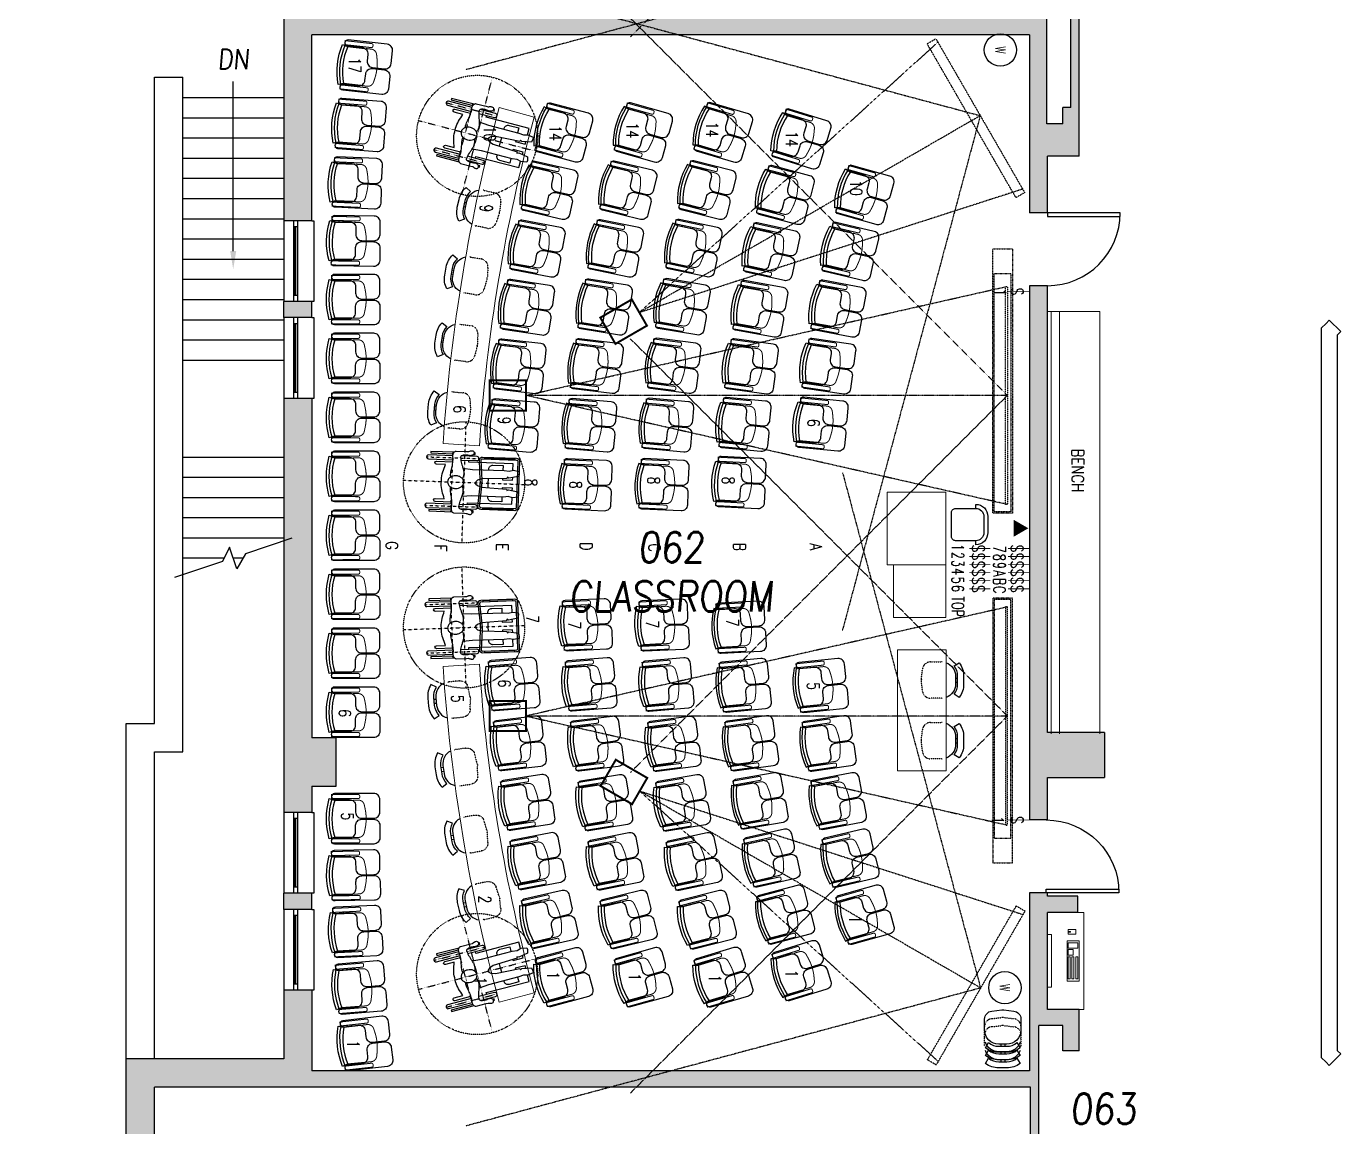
# Model space of a CAD drawing. Extents: x 691 to 4480, y 538 to 3524.
# Drawn here: x 3073 to 3724, y 1504 to 2049 of the extents above; entities that cross this region are included whole.
import ezdxf
from ezdxf.enums import TextEntityAlignment as Align

# ---------------------------------------------------------------- set-up
doc = ezdxf.new("R2010")
doc.units = 0
doc.header["$MEASUREMENT"] = 0
for name, pattern in [('CENTER2', [1.125, 0.75, -0.125, 0.125, -0.125]), ('DASHED2', [0.375, 0.25, -0.125]), ('DOT', [0.25, 0, -0.25]), ('DOT2', [0.125, 0, -0.125])]:
    doc.linetypes.add(name, pattern=pattern)
doc.layers.get('0').update_dxf_attribs({"linetype": 'CONTINUOUS'})
for name, color, linetype in [('A-BELOW', 111, 'CONTINUOUS'), ('A-DOOR', 7, 'CONTINUOUS'), ('A-FS-ID', 6, 'CONTINUOUS'), ('A-FS-NM', 6, 'CONTINUOUS'), ('A-GLAZ', 191, 'CONTINUOUS'), ('A-WL-EX', 171, 'CONTINUOUS'), ('class_ADA', 253, 'CONTINUOUS'), ('class_FILL', 171, 'CONTINUOUS'), ('class_FURN', 30, 'CONTINUOUS'), ('class_OH_TECH', 43, 'DASHED2'), ('class_SWITCHES', 7, 'CONTINUOUS'), ('class_TEXT', 7, 'CONTINUOUS')]:
    doc.layers.add(name, color=color, linetype=linetype)
doc.styles.add('ROMAND', font='romand', dxfattribs={"width": 0.75})
doc.styles.add('ROMANS', font='romans', dxfattribs={"width": 0.8, "height": 18})
doc.styles.get("Standard").update_dxf_attribs({"font": 'ROMANS', "width": 0.85, "oblique": 5, "height": 15})

# ---------------------------------------------------------------- blocks, each defined once
blk = doc.blocks.new('IT-SCRN-09L')
at = {"linetype": 'DASHED2', "ltscale": 0.5}
for points in [[(186.68, -186.68), (0, 0), (186.68, 186.68)], [(0, 54), (238.5, 0), (0, -54)]]:
    blk.add_lwpolyline(points, dxfattribs=at)
for points in [[(-2.5, 58.38), (7.25, 58.38), (7.25, -72.62), (-2.5, -72.62)], [(-1.75, 57.62), (6.5, 57.62), (6.5, -60.44), (-1.75, -60.44)]]:
    blk.add_lwpolyline(points, close=True, dxfattribs=at)
at = {"linetype": 'DASHED2', "ltscale": 0.4}
blk.add_lwpolyline([(0, 54), (1, 54), (1, -54), (0, -54)], close=True, dxfattribs=at)
at = {"linetype": 'DASHED2', "ltscale": 0.5, "const_width": 1}
blk.add_lwpolyline([(238.5, -7.5), (256.5, -7.5), (256.5, 7.5), (238.5, 7.5)], close=True, dxfattribs=at)
at = {"linetype": 'CENTER2', "ltscale": 0.5}
blk.add_lwpolyline([(0, 0), (238.5, 0)], dxfattribs=at)
blk = doc.blocks.new('IT-SCRN-07')
at = {"linetype": 'DASHED2', "ltscale": 0.5}
for points in [[(186.68, -186.68), (0, 0), (186.68, 186.68)], [(0, 42), (195, 0), (0, -42)]]:
    blk.add_lwpolyline(points, dxfattribs=at)
blk.add_lwpolyline([(5, -44), (0, -44), (0, 44), (5, 44)], close=True, dxfattribs=at)
at = {"linetype": 'DASHED2', "ltscale": 0.5, "const_width": 1}
blk.add_lwpolyline([(195, -7.5), (213, -7.5), (213, 7.5), (195, 7.5)], close=True, dxfattribs=at)
at = {"linetype": 'CENTER2', "ltscale": 0.5}
blk.add_lwpolyline([(0, 0), (195, 0)], dxfattribs=at)
blk = doc.blocks.new('CHAIR-01')
for points in [[(-8.55, 18.81, -0.160866), (-2, 20.98), (2, 20.98, -0.160866), (8.55, 18.81), (7.04, 16.19, 0.171967), (2, 17.98), (-2, 17.98, 0.171967), (-7.04, 16.19)], [(5.44, 0.58), (0.44, 0.02, -0.055385), (-0.44, 0.02), (-5.44, 0.58, -0.382162), (-9, 4.56), (-9, 9.98, -0.414214), (-2, 16.98), (2, 16.98, -0.414214), (9, 9.98), (9, 4.56, -0.382162)]]:
    blk.add_lwpolyline(points, format="xyb", close=True)
for points in [[(-1, 16.98), (-1, 17.98)], [(1, 16.98), (1, 17.98)]]:
    blk.add_lwpolyline(points)
blk = doc.blocks.new('CHAIR-01A')
blk.add_lwpolyline([(-8.55, 6.53, -0.160866), (-2, 8.69), (2, 8.69, -0.160866), (8.55, 6.53), (7.04, 3.91, 0.171967), (2, 5.69), (-2, 5.69, 0.171967), (-7.04, 3.91)], format="xyb", close=True)
blk.add_lwpolyline([(-8.61, 0, -0.318862), (-2, 4.69), (2, 4.69, -0.318862), (8.61, 0, -0.318862)], format="xyb")
for points in [[(-1, 4.69), (-1, 5.69)], [(1, 4.69), (1, 5.69)]]:
    blk.add_lwpolyline(points)
at = {"linetype": 'DOT2', "ltscale": 0.5}
blk.add_lwpolyline([(8.99, -1.94, -0.013189), (9, -2.31), (9, -7.73, -0.382162), (5.44, -11.7), (0.44, -12.26, -0.055385), (-0.44, -12.26), (-5.44, -11.7, -0.382162), (-9, -7.73), (-9, -2.31, -0.013189), (-8.99, -1.94)], format="xyb", dxfattribs=at)
blk = doc.blocks.new('SW1')
at = {"const_width": 0.5}
blk.add_lwpolyline([(0, 14), (0, 0)], dxfattribs=at)
at = {"style": 'ROMAND', "width": 0.75}
blk.add_text('S', height=8, dxfattribs=at).set_placement((0, 8.02), align=Align.MIDDLE_CENTER)
blk = doc.blocks.new('STOOL-01')
blk.add_lwpolyline([(-6, 0), (6, 0, -0.414214), (8, -2), (8, -12, -0.414214), (4, -16), (-4, -16, -0.414214), (-8, -12), (-8, -2, -0.414214)], format="xyb", close=True)
blk.add_lwpolyline([(8, -12), (10, -12, -0.414214), (4, -18), (-4, -18, -0.414214), (-10, -12), (-8, -12)], format="xyb")
blk = doc.blocks.new('CHAIR-14-DT')
at = {"ltscale": 0.5, "flags": 128}
for points in [[(-14.44, 6.5), (-14.44, 3.25, -0.414214), (-17.44, 0.25), (-23.44, 0.25, -0.414214), (-26.44, 3.25), (-26.44, 9.5, -0.414214), (-23.44, 12.5), (-4, 12.5, -0.414214), (-2.5, 11), (-2.5, 11, -0.414214), (-4, 9.5), (-11.44, 9.5, 0.414214)], [(-14.44, -6.5), (-14.44, -3.25, 0.414214), (-17.44, -0.25), (-23.44, -0.25, 0.414214), (-26.44, -3.25), (-26.44, -9.5, 0.414214), (-23.44, -12.5), (-4, -12.5, 0.414214), (-2.5, -11), (-2.5, -11, 0.414214), (-4, -9.5), (-11.44, -9.5, -0.414214)]]:
    blk.add_lwpolyline(points, format="xyb", close=True, dxfattribs=at)
at = {"linetype": 'DOT2', "ltscale": 0.5}
blk.add_lwpolyline([(-13.25, -9.25, 0.5, 0.5, 0), (-15.83, -9.25, 0.5, 0.5, -0.353134), (-18.76, -6.88, 0.5, 0.5, 0), (-19.15, -5.07, 0.5, 0.5, -0.053285), (-19.7, 0, 0.5, 0.5, -0.053285), (-19.15, 5.07, 0.5, 0.5, 0), (-18.76, 6.88, 0.5, 0.5, -0.353134), (-15.83, 9.25, 0.5, 0.5, 0), (-13.25, 9.25, 0, 0, 0)], format="xyseb", dxfattribs=at)
at = {"linetype": 'DOT2', "ltscale": 0.5, "const_width": 0.5}
for points in [[(-2.5, 10), (-2.5, 12), (-15.75, 12, 0.414214), (-16.5, 11.25), (-16.5, 10.75, 0.414214), (-15.75, 10)], [(-2.5, -10), (-2.5, -12), (-15.75, -12, -0.414214), (-16.5, -11.25), (-16.5, -10.75, -0.414214), (-15.75, -10)]]:
    blk.add_lwpolyline(points, format="xyb", close=True, dxfattribs=at)
at = {"linetype": 'Continuous'}
blk.add_lwpolyline([(-12.64, 9.25), (-3.99, 9.25), (-1.44, 10, -0.144476), (-1.44, -10), (-3.99, -9.25), (-12.64, -9.25)], format="xyb", dxfattribs=at)
for points in [[(-8.09, 9.71), (-8.09, 10)], [(-8.09, 9.25), (-8.09, 9.5)], [(-6.09, 9.71), (-6.09, 10)], [(-6.09, 9.25), (-6.09, 9.5)], [(-8.09, -9.25), (-8.09, -9.5)], [(-8.09, -9.71), (-8.09, -10)], [(-6.09, -9.25), (-6.09, -9.5)], [(-6.09, -9.71), (-6.09, -10)]]:
    blk.add_lwpolyline(points, dxfattribs=at)
for radius, start, end in [(32.58, 343.50605, 16.49395), (34.08, 343.55808, 16.44192)]:
    blk.add_arc((-35.33, 0), radius, start, end, dxfattribs=at)
blk = doc.blocks.new('CHAIR-13A')
at = {"flags": 128}
for points in [[(1.5, -18.22), (1.5, -1.34, -0.414214), (3, 0.16), (26, 0.16, -0.414214), (27.5, -1.34), (27.5, -18.22, -0.436883), (25.88, -19.72), (16.03, -18.96, 0.038405), (12.97, -18.96), (3.12, -19.72, -0.436883)], [(2.38, -18.22), (2.38, -1.34, -0.414214), (3, -0.72), (26, -0.72, -0.414214), (26.62, -1.34), (26.62, -18.22, -0.436883), (25.95, -18.84), (16.1, -18.09, 0.038405), (12.9, -18.09), (3.05, -18.84, -0.436883)]]:
    blk.add_lwpolyline(points, format="xyb", close=True, dxfattribs=at)
for points in [[(1.69, -2.28), (2.19, -2.28), (2.19, -17.28), (1.69, -17.28)], [(26.81, -2.28), (27.31, -2.28), (27.31, -17.28), (26.81, -17.28)]]:
    blk.add_lwpolyline(points, close=True)
blk = doc.blocks.new('WC-METAL')
blk.add_circle((0, 0), 8)
at = {"style": 'ROMANS', "width": 0.75}
blk.add_text('W', height=5, dxfattribs=at).set_placement((0, 0), align=Align.MIDDLE_CENTER)
blk = doc.blocks.new('TEL')
blk.add_lwpolyline([(-2, 0, 0.5, 10.38, 0), (-11, 0, 10.38, 10.38, 0)], format="xyseb")
at = {"const_width": 0.5}
blk.add_lwpolyline([(-11, -5.2), (-2, 0), (-11, 5.2)], close=True, dxfattribs=at)
blk = doc.blocks.new('HC-WheelChair')
at = {"layer": 'class_ADA', "color": 253, "linetype": 'DOT'}
for p, q in [((0, 30), (0, -30)), ((-12, 19), (-12, -7)), ((12, 19), (12, -7)), ((-30, 0), (30, 0)), ((-14.75, 6), (14.75, 6))]:
    blk.add_line(p, q, dxfattribs=at)
at = {"layer": 'class_ADA', "color": 253}
for points in [[(-14, 5.86), (-14, 17), (-14.75, 17), (-14.75, 5.45)], [(14.75, 5.45), (14.75, 17), (14, 17), (14, 5.86)], [(6.97, 0.8), (6.57, -4), (6.57, -19.69), (6.29, -22.08), (6.85, -24.19), (6.36, -27.01), (5.45, -27.15), (3.76, -26.79), (2.91, -22.15), (3.34, -21.24), (2.63, -21.17), (2, -8.78), (1.3, -6.67), (0.52, -5.76), (0, -5.68), (-0.52, -5.76), (-1.3, -6.67), (-2, -8.78), (-2.63, -21.17), (-3.34, -21.24), (-2.91, -22.15), (-3.76, -26.79), (-5.45, -27.15), (-6.36, -27.01), (-6.85, -24.19), (-6.29, -22.08), (-6.57, -19.69), (-6.57, -4), (-6.97, 0.8)], [(-14.75, -4.5), (-14.75, -5), (-14, -5), (-14, -4.24)], [(-11, -2), (-10, -2), (-10, -24), (-6.8, -24)], [(6.8, -24), (10, -24), (10, -2), (11, -2)], [(14, -4.24), (14, -5), (14.75, -5), (14.75, -4.5)], [(-3.25, -24), (-2, -24), (-2, -19), (-2.52, -19)], [(2.52, -19), (2, -19), (2, -24), (3.25, -24)]]:
    blk.add_lwpolyline(points, dxfattribs=at)
for points in [[(-11, 5.86), (-11, 18, 1), (-13, 18), (-13, 6.02, 1)], [(-11, 6), (-10, 6), (-10, 14, -1), (-8.5, 14), (-8.5, 9.5), (-7.5, 9.75, -0.123106), (0, 11.25, -0.123106), (7.5, 9.75), (8.5, 9.5), (8.5, 14, -1), (10, 14), (10, 6), (11, 6)], [(13, 6.02), (13, 18, 1), (11, 18), (11, 5.86, 1)], [(-2.43, 6.71, 0.009012), (-3.41, 6.79, 0.040464), (-4.18, 6.76, 0.024009), (-6.95, 6.33, -0.02518), (-9.6, 5.92, -0.062246), (-12.47, 5.98, 0.115331), (-14.03, 5.85, 0.037518), (-14.31, 5.73, 0.035722), (-14.59, 5.57, 0.094361), (-15.15, 5, 0.148049), (-15.29, 4.51), (-15.29, -0.69), (-15.29, -1.61, -0.11973), (-15.36, -1.89, 0.046388), (-15.65, -2.59, 0.031539), (-15.71, -2.89, 0.017582), (-15.79, -3.44, 0.384464), (-15.01, -4.48, 0.325919), (-13.68, -3.86, 0.055549), (-13.4, -3.19, 0.074743), (-13.32, -2.66, 0.052222), (-13.42, -1.88, -0.045141), (-13.54, -0.97, -0.049351), (-13.43, 0.87, -0.103824), (-13.11, 1.7, -0.053783), (-12.93, 1.93, -0.074353), (-12.76, 2.05, -0.158953), (-12.03, 2.18, -0.041249), (-9.31, 1.56, -0.003698), (-7.91, 1.1, 0.006681), (-7.13, 0.86, 0.005459), (-6.14, 0.56, 0.007155), (-5.38, 0.36, 0.061185), (-4.97, 0.31, 0.015766), (-3.41, 0.36, 0.062077), (-2.61, 0.51, 0.029276), (-1.74, 0.85)], [(2.43, 6.71, -0.009012), (3.41, 6.79, -0.040464), (4.18, 6.76, -0.024009), (6.95, 6.33, 0.02518), (9.6, 5.92, 0.062246), (12.47, 5.98, -0.115331), (14.03, 5.85, -0.037518), (14.31, 5.73, -0.035722), (14.59, 5.57, -0.094361), (15.15, 5, -0.148049), (15.29, 4.51), (15.29, -0.69), (15.29, -1.61, 0.11973), (15.36, -1.89, -0.046388), (15.65, -2.59, -0.031539), (15.71, -2.89, -0.017582), (15.79, -3.44, -0.384464), (15.01, -4.48, -0.325919), (13.68, -3.86, -0.055549), (13.4, -3.19, -0.074743), (13.32, -2.66, -0.052222), (13.42, -1.88, 0.045141), (13.54, -0.97, 0.049351), (13.43, 0.87, 0.103824), (13.11, 1.7, 0.053783), (12.93, 1.93, 0.074353), (12.76, 2.05, 0.158953), (12.03, 2.18, 0.041249), (9.31, 1.56, 0.003698), (7.91, 1.1, -0.006681), (7.13, 0.86, -0.005459), (6.14, 0.56, -0.007155), (5.38, 0.36, -0.061185), (4.97, 0.31, -0.015766), (3.41, 0.36, -0.062077), (2.61, 0.51, -0.029276), (1.74, 0.85)], [(-13, 1.85), (-13, -6, 1), (-11, -6), (-11, 2, 1)], [(11, 2), (11, -6, 1), (13, -6), (13, 1.85, 1)], [(-6.57, -19), (-9, -19), (-9, -14, -0.414214), (-7, -12), (-6.57, -12)], [(-2.16, -12), (0, -12), (2.16, -12, -0.414214)], [(6.57, -12), (7, -12, -0.414214), (9, -14), (9, -19), (6.57, -19)]]:
    blk.add_lwpolyline(points, format="xyb", dxfattribs=at)
blk.add_lwpolyline([(0, 8.17, 0.122026), (-1.16, 7.89, 0.105329), (-2.22, 7, 0.087994), (-2.89, 5.74, 0.078725), (-3.14, 4.17, 0.078725), (-2.89, 2.6, 0.087994), (-2.22, 1.35, 0.105329), (-1.16, 0.46, 0.122026), (0, 0.17, 0.122026), (1.16, 0.46, 0.105329), (2.22, 1.35, 0.087994), (2.89, 2.6, 0.078725), (3.14, 4.17, 0.078725), (2.89, 5.74, 0.087994), (2.22, 7, 0.105329), (1.16, 7.89, 0.122026)], format="xyb", close=True, dxfattribs=at)
at = {"layer": 'class_ADA', "color": 252, "linetype": 'DOT2', "ltscale": 0.5}
blk.add_circle((0, 0), 30, dxfattribs=at)

msp = doc.modelspace()

# ---------------------------------------------------------------- hatches: boundary and pattern name
at = {"layer": 'class_FILL'}
h = msp.add_hatch(color=256, dxfattribs=at)
h.dxf.hatch_style = 1
h.paths.add_polyline_path([(3376, 2050.03), (3375.02, 2050.29), (3375.43, 2049.88)], flags=17)
h.paths.add_polyline_path([(3372.81, 2052.5), (3366.79, 2052.5), (3375.02, 2050.29)], flags=17)
h.paths.add_polyline_path([(3594.81, 2060.5), (3606.81, 2060.5), (3606.81, 2080.5), (3579.19, 2080.5), (3579.19, 2138.94), (3570.19, 2138.94), (3570.19, 2052.5), (3372.81, 2052.5), (3375.02, 2050.29), (3376, 2050.03), (3375.43, 2049.88), (3375.02, 2050.29), (3366.79, 2052.5), (3226.81, 2052.5), (3226.81, 2080.5), (3214.81, 2080.5), (3214.81, 2166.5), (3200.81, 2166.5), (3200.81, 1952.5), (3214.81, 1952.5), (3214.81, 2044.5), (3570.19, 2044.5), (3570.19, 1956.32), (3579.19, 1956.32), (3579.19, 1984.5), (3594.81, 1984.5)])
h.paths.add_polyline_path([(3578.81, 2060.5), (3590.81, 2060.5), (3590.81, 2008.5), (3586.81, 2008.5), (3586.81, 2000.5), (3578.81, 2000.5)], flags=16)
h.paths.add_polyline_path([(3578.81, 2068.5), (3578.81, 2074.5), (3586.81, 2074.5), (3586.81, 2068.5)], flags=16)
h.paths.add_polyline_path([(3214.81, 2214.5), (3200.81, 2214.5), (3200.81, 2206.5), (3214.81, 2206.5)])
h.paths.add_polyline_path([(3226.81, 2334.5), (3214.81, 2334.5), (3214.81, 2456.5), (3200.81, 2456.5), (3200.81, 2254.5), (3214.81, 2254.5), (3214.81, 2310.5), (3226.81, 2310.5)])
h.paths.add_polyline_path([(3214.81, 2504.5), (3200.81, 2504.5), (3200.81, 2496.5), (3214.81, 2496.5)], flags=17)
h.paths.add_polyline_path([(3214.81, 2568.62), (3570.19, 2568.62), (3570.19, 2482.67), (3579.19, 2482.67), (3579.19, 2491.5), (3594.81, 2491.5), (3594.81, 2564.5), (3606.81, 2564.5), (3606.81, 2586.5), (3594.81, 2586.5), (3594.81, 2816.5), (3606.81, 2816.5), (3606.81, 2838.5), (3574.81, 2838.5), (3574.81, 2830.5), (3586.81, 2830.5), (3586.81, 2782.5), (3538.81, 2782.5), (3538.81, 2778.5), (3574.81, 2778.5), (3574.81, 2577.5), (3424.81, 2577.5), (3424.81, 2768.5), (3497.81, 2768.5), (3497.81, 2830.5), (3538.81, 2830.5), (3538.81, 2838.5), (3473.31, 2838.5), (3473.31, 2830.5), (3489.81, 2830.5), (3489.81, 2776.5), (3424.81, 2776.5), (3424.81, 2830.5), (3441.31, 2830.5), (3441.31, 2838.5), (3418.81, 2838.5), (3418.81, 2834.5), (3420.81, 2834.5), (3420.81, 2577.5), (3412.81, 2577.5), (3412.81, 2585.5), (3396.81, 2585.5), (3396.81, 2577.5), (3384.81, 2577.5), (3384.81, 2834.5), (3386.81, 2834.5), (3386.81, 2838.5), (3260.81, 2838.5), (3260.81, 2830.5), (3262.81, 2830.5), (3262.81, 2794.5), (3270.81, 2794.5), (3270.81, 2818.5), (3380.81, 2818.5), (3380.81, 2577.5), (3216.81, 2577.5), (3216.81, 2617.5), (3208.81, 2617.5), (3208.81, 2585.5), (3199.81, 2585.5), (3199.81, 2818.5), (3208.81, 2818.5), (3208.81, 2617.5), (3216.81, 2617.5), (3216.81, 2717.5), (3262.81, 2717.5), (3262.81, 2733.5), (3258.81, 2733.5), (3258.81, 2721.5), (3216.81, 2721.5), (3216.81, 2745.5), (3258.81, 2745.5), (3258.81, 2733.5), (3262.81, 2733.5), (3262.81, 2749.5), (3216.81, 2749.5), (3216.81, 2830.5), (3224.81, 2830.5), (3224.81, 2838.5), (3183.81, 2838.5), (3183.81, 2826.5), (3166.81, 2826.5), (3166.81, 2818.5), (3191.81, 2818.5), (3191.81, 2727.25), (3092.81, 2727.25), (3092.81, 2818.5), (3118.81, 2818.5), (3118.81, 2826.5), (3101.81, 2826.5), (3101.81, 2838.5), (3073.31, 2838.5), (3073.31, 2830.5), (3084.81, 2830.5), (3084.81, 2711.25), (3092.81, 2711.25), (3092.81, 2719.25), (3191.81, 2719.25), (3191.81, 2585.5), (3187.81, 2585.5), (3187.81, 2577.5), (3092.81, 2577.5), (3092.81, 2675.25), (3084.81, 2675.25), (3084.81, 2577.5), (3074.81, 2577.5), (3074.81, 2563.5), (3200.81, 2563.5), (3200.81, 2544.5), (3214.81, 2544.5)])
h.paths.add_polyline_path([(3270.81, 2826.5), (3270.81, 2830.5), (3368.81, 2830.5), (3368.81, 2826.5)], flags=16)
h.paths.add_polyline_path([(3574.81, 2569.5), (3586.81, 2569.5), (3586.81, 2541.5), (3586.81, 2499.5), (3578.81, 2499.5), (3578.81, 2507.5), (3574.81, 2507.5)], flags=16)
h.paths.add_polyline_path([(3582.81, 2577.5), (3582.81, 2778.5), (3586.81, 2778.5), (3586.81, 2577.5)], flags=16)
h = msp.add_hatch(color=256, dxfattribs=at)
h.dxf.hatch_style = 1
h.paths.add_polyline_path([(3607.44, 2337.5), (3579.19, 2337.5), (3579.19, 2446.67), (3570.19, 2446.67), (3570.19, 2174.94), (3579.19, 2174.94), (3579.19, 2313.5), (3607.44, 2313.5)])
h.paths.add_polyline_path([(3606.81, 2080.5), (3579.19, 2080.5), (3579.19, 2138.94), (3570.19, 2138.94), (3570.19, 2052.5), (3385.21, 2052.5), (3380.23, 2051.17), (3378.44, 2049.38), (3396.64, 2044.5), (3570.19, 2044.5), (3570.19, 1956.32), (3579.19, 1956.32), (3579.19, 1984.5), (3594.81, 1984.5), (3594.81, 2060.5), (3606.81, 2060.5)])
h.paths.add_polyline_path([(3590.81, 2060.5), (3590.81, 2008.5), (3586.81, 2008.5), (3586.81, 2000.5), (3578.81, 2000.5), (3578.81, 2060.5)], flags=16)
h.paths.add_polyline_path([(3586.81, 2068.5), (3578.81, 2068.5), (3578.81, 2074.5), (3586.81, 2074.5)], flags=16)
h.paths.add_polyline_path([(3380.23, 2051.17), (3376, 2050.03), (3378.44, 2049.38)])
h.paths.add_polyline_path([(3381.56, 2052.5), (3372.81, 2052.5), (3375.02, 2050.29), (3376, 2050.03), (3380.23, 2051.17)])
h.paths.add_polyline_path([(3385.21, 2052.5), (3381.56, 2052.5), (3380.23, 2051.17)], flags=17)
h.paths.add_polyline_path([(3378.44, 2049.38), (3377.19, 2048.12), (3380.81, 2044.5), (3396.64, 2044.5)])
h.paths.add_polyline_path([(3378.44, 2049.38), (3376, 2050.03), (3375.43, 2049.88), (3377.19, 2048.12)])
h.paths.add_polyline_path([(3377.19, 2048.12), (3373.56, 2044.5), (3380.81, 2044.5)])
h.paths.add_polyline_path([(3377.19, 2048.12), (3375.43, 2049.88), (3355.35, 2044.5), (3373.56, 2044.5)])
h = msp.add_hatch(color=256, dxfattribs=at)
h.dxf.hatch_style = 1
h.paths.add_polyline_path([(3579.19, 1920.32), (3570.19, 1920.32), (3570.19, 1655.76), (3579.19, 1655.76), (3579.19, 1676.87), (3607.44, 1676.87), (3607.44, 1699.12), (3579.19, 1699.12)])
h.paths.add_polyline_path([(3214.81, 1912.5), (3200.81, 1912.5), (3200.81, 1904.5), (3214.81, 1904.5)])
h.paths.add_polyline_path([(3214.81, 1864.5), (3200.81, 1864.5), (3200.81, 1659.5), (3214.81, 1659.5), (3214.81, 1672.5), (3226.81, 1672.5), (3226.81, 1696.5), (3214.81, 1696.5)])
h.paths.add_polyline_path([(3214.81, 1619.5), (3200.81, 1619.5), (3200.81, 1611.5), (3214.81, 1611.5)])
h = msp.add_hatch(color=256, dxfattribs=at)
h.dxf.hatch_style = 1
h.paths.add_polyline_path([(3574.81, 1554), (3586.81, 1554), (3586.81, 1541.5), (3594.81, 1541.5), (3594.81, 1562), (3579.19, 1562), (3579.19, 1610), (3594.19, 1610), (3594.19, 1618), (3579.19, 1618), (3579.19, 1619.76), (3578.56, 1619.76), (3570.19, 1619.76), (3570.19, 1531.5), (3392.67, 1531.5), (3380.23, 1528.17), (3375.56, 1523.5), (3570.81, 1523.5), (3570.81, 1422.75), (3579.06, 1422.75), (3579.06, 1424.5), (3606.81, 1424.5), (3606.81, 1446.5), (3594.81, 1446.5), (3594.81, 1489.5), (3586.81, 1489.5), (3586.81, 1483.5), (3574.81, 1483.5)])
h.paths.add_polyline_path([(3574.81, 1479.5), (3586.81, 1479.5), (3586.81, 1432.5), (3578.81, 1432.5), (3578.81, 1438.5), (3574.81, 1438.5)], flags=16)
h.paths.add_polyline_path([(3392.67, 1531.5), (3383.56, 1531.5), (3380.23, 1528.17)], flags=17)
h.paths.add_polyline_path([(3380.23, 1528.17), (3362.82, 1523.5), (3375.56, 1523.5)], flags=17)
h.paths.add_polyline_path([(3380.23, 1528.17), (3383.56, 1531.5), (3214.81, 1531.5), (3214.81, 1571.5), (3200.81, 1571.5), (3200.81, 1537.5), (3122.81, 1537.5), (3122.81, 1446.5), (3136.81, 1446.5), (3136.81, 1523.5), (3214.81, 1523.5), (3362.82, 1523.5)])

# ---------------------------------------------------------------- linework, layer by layer
at = {"layer": 'A-BELOW'}
for p, q in [((3136.81, 1703.5), (3136.81, 2023.5)), ((3136.81, 2023.5), (3150.81, 2023.5)), ((3150.81, 1689.5), (3150.81, 2023.5)), ((3175.81, 1937.5), (3175.81, 2021.5)), ((3150.81, 2013.5), (3200.81, 2013.5)), ((3150.81, 2003.5), (3200.81, 2003.5)), ((3150.81, 1993.5), (3200.81, 1993.5)), ((3150.81, 1983.5), (3200.81, 1983.5)), ((3150.81, 1973.5), (3200.81, 1973.5)), ((3150.81, 1963.5), (3200.81, 1963.5)), ((3150.81, 1953.5), (3200.81, 1953.5)), ((3200.81, 1952.5), (3200.81, 1912.5)), ((3214.81, 1952.5), (3215.81, 1952.5)), ((3215.81, 1952.5), (3215.81, 1912.5)), ((3150.81, 1943.5), (3200.81, 1943.5)), ((3150.81, 1933.5), (3200.81, 1933.5)), ((3150.81, 1923.5), (3200.81, 1923.5)), ((3150.81, 1913.5), (3200.81, 1913.5)), ((3215.81, 1912.5), (3214.81, 1912.5)), ((3150.81, 1903.5), (3200.81, 1903.5)), ((3200.81, 1904.5), (3200.81, 1864.5)), ((3214.81, 1904.5), (3215.81, 1904.5)), ((3215.81, 1904.5), (3215.81, 1864.5)), ((3150.81, 1893.5), (3200.81, 1893.5)), ((3150.81, 1883.5), (3200.81, 1883.5)), ((3215.81, 1864.5), (3214.81, 1864.5)), ((3150.81, 1835.5), (3200.81, 1835.5)), ((3150.81, 1825.5), (3200.81, 1825.5)), ((3150.81, 1815.5), (3200.81, 1815.5)), ((3150.81, 1805.5), (3200.81, 1805.5)), ((3150.81, 1795.5), (3200.81, 1795.5)), ((3174.01, 1790.86), (3170.45, 1783.7)), ((3177.61, 1780.14), (3174.01, 1790.86)), ((3204.81, 1795.23), (3181.85, 1787.52)), ((3150.81, 1785.5), (3171.35, 1785.5)), ((3175.81, 1785.5), (3180.69, 1785.5)), ((3181.85, 1787.52), (3177.61, 1780.14)), ((3170.45, 1783.7), (3146.81, 1775.77)), ((3122.81, 1537.5), (3122.81, 1703.5)), ((3122.81, 1703.5), (3136.81, 1703.5)), ((3136.81, 1537.5), (3136.81, 1689.5)), ((3136.81, 1689.5), (3150.81, 1689.5)), ((3200.81, 1659.5), (3200.81, 1619.5)), ((3214.81, 1659.5), (3215.81, 1659.5)), ((3215.81, 1659.5), (3215.81, 1619.5)), ((3215.81, 1619.5), (3214.81, 1619.5)), ((3200.81, 1611.5), (3200.81, 1571.5)), ((3214.81, 1611.5), (3215.81, 1611.5)), ((3215.81, 1611.5), (3215.81, 1571.5)), ((3215.81, 1571.5), (3214.81, 1571.5))]:
    msp.add_line(p, q, dxfattribs=at)
msp.add_solid([(3177.31, 1937.5), (3174.31, 1937.5), (3175.81, 1928.5)], dxfattribs=at)
at = {"layer": 'A-DOOR', "linetype": 'Continuous', "lineweight": -3}
for p, q in [((3578.56, 1619.76), (3578.56, 1621.51)), ((3578.56, 1621.51), (3614.56, 1621.51)), ((3614.56, 1621.51), (3614.56, 1619.76)), ((3614.56, 1619.76), (3578.56, 1619.76))]:
    msp.add_line(p, q, dxfattribs=at)
msp.add_lwpolyline([(3579.19, 1956.32), (3579.19, 1954.57), (3615.19, 1954.57), (3615.19, 1956.32)], close=True, dxfattribs=at)
msp.add_arc((3579.19, 1956.32), 36, 270, 0, dxfattribs=at)
at = {"layer": 'A-DOOR', "linetype": 'Continuous', "lineweight": -3, "extrusion": (0, 0, -1)}
msp.add_arc((-3578.56, 1619.76), 36, 90, 180, dxfattribs=at)
at = {"layer": 'A-GLAZ'}
for p, q in [((3205.81, 1912.5), (3205.81, 1952.5)), ((3207.81, 1949.5), (3205.81, 1949.5)), ((3206.06, 1915.5), (3206.06, 1949.5)), ((3206.56, 1915.5), (3206.56, 1949.5)), ((3206.81, 1915.5), (3206.81, 1949.5)), ((3207.81, 1912.5), (3207.81, 1952.5)), ((3207.81, 1915.5), (3205.81, 1915.5)), ((3205.81, 1864.5), (3205.81, 1904.5)), ((3207.81, 1901.5), (3205.81, 1901.5)), ((3206.06, 1867.5), (3206.06, 1901.5)), ((3206.56, 1867.5), (3206.56, 1901.5)), ((3206.81, 1867.5), (3206.81, 1901.5)), ((3207.81, 1864.5), (3207.81, 1904.5)), ((3207.81, 1867.5), (3205.81, 1867.5)), ((3205.81, 1619.5), (3205.81, 1659.5)), ((3207.81, 1656.5), (3205.81, 1656.5)), ((3206.06, 1622.5), (3206.06, 1656.5)), ((3206.56, 1622.5), (3206.56, 1656.5)), ((3206.81, 1622.5), (3206.81, 1656.5)), ((3207.81, 1619.5), (3207.81, 1659.5)), ((3207.81, 1622.5), (3205.81, 1622.5)), ((3205.81, 1571.5), (3205.81, 1611.5)), ((3207.81, 1608.5), (3205.81, 1608.5)), ((3206.06, 1574.5), (3206.06, 1608.5)), ((3206.56, 1574.5), (3206.56, 1608.5)), ((3206.81, 1574.5), (3206.81, 1608.5)), ((3207.81, 1571.5), (3207.81, 1611.5)), ((3207.81, 1574.5), (3205.81, 1574.5))]:
    msp.add_line(p, q, dxfattribs=at)
at = {"layer": 'A-WL-EX'}
for p, q in [((3200.81, 2166.5), (3200.81, 1952.5)), ((3578.81, 2000.5), (3578.81, 2060.5)), ((3590.81, 2008.5), (3590.81, 2060.5)), ((3594.81, 1984.5), (3594.81, 2060.5)), ((3214.81, 1952.5), (3214.81, 2044.5)), ((3570.19, 2044.5), (3214.81, 2044.5)), ((3570.19, 2044.5), (3570.19, 1956.32)), ((3590.81, 2008.5), (3586.81, 2008.5)), ((3586.81, 2000.5), (3586.81, 2008.5)), ((3586.81, 2000.5), (3578.81, 2000.5)), ((3594.81, 1984.5), (3579.19, 1984.5)), ((3579.19, 1956.32), (3579.19, 1984.5)), ((3579.19, 1956.32), (3570.19, 1956.32)), ((3214.81, 1952.5), (3200.81, 1952.5)), ((3570.19, 1920.32), (3570.19, 1655.76)), ((3579.19, 1920.32), (3570.19, 1920.32)), ((3579.19, 1699.12), (3579.19, 1920.32)), ((3200.81, 1904.5), (3200.81, 1912.5)), ((3214.81, 1912.5), (3200.81, 1912.5)), ((3214.81, 1904.5), (3214.81, 1912.5)), ((3214.81, 1904.5), (3200.81, 1904.5)), ((3717.16, 1901.66), (3714.81, 1899.31)), ((3717.16, 1901.66), (3718.76, 1903.26)), ((3718.76, 1903.26), (3724.41, 1897.6)), ((3714.81, 1899.31), (3714.81, 1538.19)), ((3724.41, 1897.6), (3722.81, 1896)), ((3722.81, 1541.5), (3722.81, 1896)), ((3200.81, 1864.5), (3200.81, 1659.5)), ((3214.81, 1864.5), (3200.81, 1864.5)), ((3214.81, 1864.5), (3214.81, 1696.5)), ((3226.81, 1696.5), (3214.81, 1696.5)), ((3226.81, 1672.5), (3226.81, 1696.5)), ((3607.44, 1699.12), (3579.19, 1699.12)), ((3607.44, 1699.12), (3607.44, 1676.87)), ((3579.19, 1655.76), (3579.19, 1676.87)), ((3579.19, 1676.87), (3607.44, 1676.87)), ((3214.81, 1672.5), (3214.81, 1659.5)), ((3214.81, 1672.5), (3226.81, 1672.5)), ((3214.81, 1659.5), (3200.81, 1659.5)), ((3579.19, 1655.76), (3570.19, 1655.76)), ((3214.81, 1619.5), (3200.81, 1619.5)), ((3200.81, 1611.5), (3200.81, 1619.5)), ((3214.81, 1611.5), (3214.81, 1619.5)), ((3570.19, 1619.76), (3570.19, 1531.5)), ((3579.19, 1619.76), (3570.19, 1619.76)), ((3579.19, 1618), (3579.19, 1619.76)), ((3594.19, 1618), (3579.19, 1618)), ((3594.19, 1610), (3594.19, 1618)), ((3214.81, 1611.5), (3200.81, 1611.5)), ((3579.19, 1562), (3579.19, 1610)), ((3594.19, 1610), (3579.19, 1610)), ((3214.81, 1571.5), (3200.81, 1571.5)), ((3200.81, 1571.5), (3200.81, 1537.5)), ((3214.81, 1571.5), (3214.81, 1531.5)), ((3594.81, 1562), (3579.19, 1562)), ((3594.81, 1541.5), (3594.81, 1562)), ((3574.81, 1483.5), (3574.81, 1554)), ((3586.81, 1554), (3574.81, 1554)), ((3586.81, 1541.5), (3586.81, 1554)), ((3200.81, 1537.5), (3122.81, 1537.5)), ((3122.81, 1255.5), (3122.81, 1537.5)), ((3594.81, 1541.5), (3586.81, 1541.5)), ((3594.81, 1541.5), (3586.81, 1541.5)), ((3717.16, 1535.84), (3714.81, 1538.19)), ((3718.76, 1534.24), (3724.41, 1539.9)), ((3724.41, 1539.9), (3722.81, 1541.5)), ((3570.19, 1531.5), (3214.81, 1531.5)), ((3717.16, 1535.84), (3718.76, 1534.24)), ((3570.81, 1523.5), (3136.81, 1523.5)), ((3214.81, 1523.5), (3136.81, 1523.5)), ((3136.81, 1446.5), (3136.81, 1523.5)), ((3570.81, 1422.75), (3570.81, 1523.5))]:
    msp.add_line(p, q, dxfattribs=at)
at = {"layer": 'class_FURN', "lineweight": 13}
for p, q in [((3579.19, 1610), (3597.19, 1610)), ((3597.19, 1610), (3597.19, 1562)), ((3579.19, 1599), (3581.19, 1599)), ((3581.19, 1599), (3581.19, 1573)), ((3588.86, 1596), (3588.86, 1576)), ((3594.88, 1596), (3588.86, 1596)), ((3589.38, 1599.23), (3589.38, 1601.6)), ((3589.38, 1601.6), (3593.25, 1601.6)), ((3593.25, 1599.23), (3589.38, 1599.23)), ((3589.81, 1600.56), (3590.63, 1600.56)), ((3589.81, 1600.27), (3589.81, 1600.56)), ((3590.63, 1600.27), (3589.81, 1600.27)), ((3590.63, 1600.56), (3590.63, 1600.27)), ((3593.25, 1601.6), (3593.25, 1599.23)), ((3594.88, 1576), (3594.88, 1596)), ((3589.48, 1595), (3594.23, 1595)), ((3589.48, 1592.25), (3589.48, 1595)), ((3594.23, 1592.25), (3589.48, 1592.25)), ((3589.48, 1591.56), (3591.86, 1591.56)), ((3589.48, 1588.81), (3589.48, 1591.56)), ((3591.86, 1588.81), (3589.48, 1588.81)), ((3591.86, 1591.56), (3591.86, 1588.81)), ((3594.23, 1595), (3594.23, 1592.25)), ((3589.48, 1577.06), (3589.48, 1588.06)), ((3589.48, 1588.06), (3590.48, 1588.06)), ((3590.48, 1588.06), (3590.48, 1577.06)), ((3591.23, 1577.06), (3591.23, 1588.06)), ((3591.23, 1588.06), (3592.23, 1588.06)), ((3592.23, 1577.06), (3592.23, 1588.06)), ((3593.23, 1588.06), (3593.23, 1577.06)), ((3593.23, 1588.06), (3594.23, 1588.06)), ((3594.23, 1588.06), (3594.23, 1577.06)), ((3588.86, 1576), (3594.88, 1576)), ((3590.48, 1577.06), (3589.48, 1577.06)), ((3592.23, 1577.06), (3591.23, 1577.06)), ((3594.23, 1577.06), (3593.23, 1577.06)), ((3581.19, 1573), (3579.19, 1573)), ((3597.19, 1562), (3579.19, 1562))]:
    msp.add_line(p, q, dxfattribs=at)
for points in [[(3324.93, 2003.78, 0.050058), (3297.75, 1841.05), (3279.79, 1842.23, -0.050058), (3307.56, 2008.5)], [(3324.93, 1570.22, -0.050058), (3297.75, 1732.95), (3279.79, 1731.77, 0.050058), (3307.56, 1565.5)]]:
    msp.add_lwpolyline(points, format="xyb", close=True, dxfattribs=at)
for points in [[(3579.23, 1907.52), (3605.06, 1907.52)], [(3581.06, 1698.5), (3581.06, 1907.52)], [(3585.06, 1698.5), (3585.06, 1907.52)], [(3605.06, 1698.5), (3605.06, 1907.52)]]:
    msp.add_lwpolyline(points, dxfattribs=at)
for points in [[(3528.81, 1818.04), (3499.81, 1818.04), (3499.81, 1782.04), (3528.81, 1782.04)], [(3528.81, 1756.04), (3502.81, 1756.04), (3502.81, 1782.04), (3528.81, 1782.04)], [(3504.95, 1740.04), (3504.95, 1680.04), (3528.95, 1680.04), (3528.95, 1740.04)]]:
    msp.add_lwpolyline(points, close=True, dxfattribs=at)

# ---------------------------------------------------------------- block references
at = {"layer": 'class_FILL'}
for p, rotation in [((3296.66, 1994.52), 75.35820721856666), ((3290.17, 1822.94), 87.99999999999982), ((3290.17, 1751.06), 92.00000000000017), ((3296.66, 1579.48), 104.6417927814334)]:
    msp.add_blockref('HC-WheelChair', p, dxfattribs=dict(at, rotation=rotation))
at = {"layer": 'class_FURN', "rotation": 270}
msp.add_blockref('WC-METAL', (3555.84, 2037.03), dxfattribs=at)
at = {"layer": 'class_FURN', "lineweight": 13}
for name, p, rotation in [('CHAIR-14-DT', (3227.44, 2030.01), 173.6842820685515), ('CHAIR-14-DT', (3224.7, 2000.94), 175.54269733359), ('CHAIR-14-DT', (3443.75, 1997.01), 162.7949497508828), ('CHAIR-14-DT', (3222.9, 1971.81), 177.4011125986283), ('CHAIR-14-DT', (3435.63, 1968.72), 165.17069454566), ('CHAIR-14-DT', (3475.08, 1968.94), 164.2914153703829), ('CHAIR-01A', (3295.74, 1959.25), 77.65078621358307), ('CHAIR-14-DT', (3222.05, 1942.63), 179.2595278636669), ('CHAIR-14-DT', (3428.68, 1940.11), 167.5464393404377), ('CHAIR-14-DT', (3467.71, 1940.36), 166.8079766085558), ('CHAIR-01A', (3289.51, 1926.06), 79.94336520859747), ('CHAIR-14-DT', (3221.98, 1913.44), 180.0000000011696), ('CHAIR-14-DT', (3422.93, 1911.24), 169.9221841352152), ('CHAIR-14-DT', (3461.61, 1911.49), 169.3245378467294), ('CHAIR-01A', (3284.62, 1892.65), 82.23594420361452), ('CHAIR-14-DT', (3221.98, 1884.25), 180.0000000011692), ('CHAIR-14-DT', (3456.78, 1882.37), 171.8410990849021), ('CHAIR-14-DT', (3418.38, 1882.16), 172.2979289299925), ('CHAIR-01A', (3281.06, 1859.07), 84.52852319863173), ('CHAIR-14-DT', (3221.98, 1855.06), 180.0000000011692), ('CHAIR-14-DT', (3415.04, 1852.91), 174.6736737247701), ('CHAIR-14-DT', (3453.23, 1853.07), 174.3576603230754), ('CHAIR-14-DT', (3221.98, 1825.86), 180.0000000011692), ('CHAIR-13A', (3317.61, 1836.34), 268.0000000000001), ('CHAIR-14-DT', (3412.92, 1823.55), 177.0494185195475), ('STOOL-01', (3531.64, 1802.06, 90), 90), ('CHAIR-14-DT', (3221.98, 1796.67), 180.0000000011692), ('CHAIR-14-DT', (3221.98, 1767.48), 180.0000000011692), ('CHAIR-14-DT', (3336.77, 1751.7), 182.5738928521488), ('CHAIR-14-DT', (3374.82, 1751.59), 182.7135810561279), ('CHAIR-14-DT', (3221.98, 1738.29), 180.0000000011692), ('CHAIR-14-DT', (3300.55, 1721.88), 184.5324297455601), ('CHAIR-14-DT', (3338.69, 1721.72), 184.7638622870182), ('CHAIR-14-DT', (3376.85, 1721.55), 185.019917087938), ('CHAIR-01A', (3528.95, 1725.04), 270), ('CHAIR-14-DT', (3221.98, 1709.1), 180.0000000011692), ('CHAIR-14-DT', (3303.47, 1692.04), 186.6174339176714), ('CHAIR-14-DT', (3341.76, 1691.84), 186.9538317218876), ('CHAIR-14-DT', (3380.08, 1691.62), 187.3262531197481), ('CHAIR-01A', (3528.95, 1695.04), 270), ('CHAIR-14-DT', (3307.46, 1662.33), 188.7024380897823), ('CHAIR-14-DT', (3345.97, 1662.09), 189.1438011567567), ('CHAIR-14-DT', (3384.52, 1661.84), 189.6325891515583), ('CHAIR-14-DT', (3221.98, 1656.37), 180.0000000011692), ('CHAIR-14-DT', (3312.54, 1632.78), 190.7874422618937), ('CHAIR-14-DT', (3351.31, 1632.53), 191.333770591626), ('CHAIR-14-DT', (3390.16, 1632.26), 191.9389251833683), ('CHAIR-14-DT', (3222.1, 1628.11), 180.9490224498358), ('CHAIR-14-DT', (3318.69, 1603.43), 192.872446434005), ('CHAIR-14-DT', (3357.77, 1603.2), 193.5237400264954), ('CHAIR-14-DT', (3396.98, 1602.94), 194.2452612151784), ('CHAIR-14-DT', (3223.01, 1599.86), 182.7481501040404), ('CHAIR-14-DT', (3325.9, 1574.32), 194.9574506061162), ('CHAIR-14-DT', (3365.35, 1574.13), 195.7137094613647), ('CHAIR-14-DT', (3404.97, 1573.91), 196.5515972469886), ('CHAIR-14-DT', (3224.81, 1571.66), 184.5472777582448), ('WC-METAL', (3558.05, 1572.72), 270), ('CHAIR-14-DT', (3227.49, 1543.53), 186.3464054124489), ('CHAIR-01', (3557.02, 1561.7), 180), ('CHAIR-01A', (3557.02, 1545.7), 180), ('CHAIR-01A', (3557.02, 1541.7), 180)]:
    msp.add_blockref(name, p, dxfattribs=dict(at, rotation=rotation))
at = {"layer": 'class_FURN', "lineweight": 13, "xscale": -1}
for name, p, rotation in [('CHAIR-14-DT', (3365.35, 1999.87), 344.2862905386353), ('CHAIR-14-DT', (3404.97, 2000.09), 343.4484027530114), ('CHAIR-14-DT', (3325.9, 1999.68), 345.0425493938837), ('CHAIR-14-DT', (3318.69, 1970.57), 347.1275535659951), ('CHAIR-14-DT', (3357.77, 1970.8), 346.4762599735046), ('CHAIR-14-DT', (3396.98, 1971.06), 345.7547387848215), ('CHAIR-14-DT', (3312.54, 1941.22), 349.2125577381063), ('CHAIR-14-DT', (3351.31, 1941.47), 348.666229408374), ('CHAIR-14-DT', (3390.16, 1941.74), 348.0610748166316), ('CHAIR-14-DT', (3307.46, 1911.67), 351.2975619102177), ('CHAIR-14-DT', (3345.97, 1911.91), 350.8561988432434), ('CHAIR-14-DT', (3384.52, 1912.16), 350.3674108484418), ('CHAIR-14-DT', (3380.08, 1882.38), 352.6737468802519), ('CHAIR-14-DT', (3303.47, 1881.96), 353.3825660823287), ('CHAIR-14-DT', (3341.76, 1882.16), 353.0461682781125), ('CHAIR-14-DT', (3300.55, 1852.12), 355.4675702544399), ('CHAIR-14-DT', (3338.69, 1852.28), 355.2361377129819), ('CHAIR-14-DT', (3376.85, 1852.45), 354.9800829120621), ('CHAIR-14-DT', (3336.77, 1822.3), 357.4261071478512), ('CHAIR-14-DT', (3374.82, 1822.41), 357.2864189438721), ('CHAIR-13A', (3317.61, 1737.66), 272), ('CHAIR-14-DT', (3412.92, 1750.45), 2.95058148045249), ('CHAIR-14-DT', (3415.04, 1721.09), 5.326326275229833), ('CHAIR-14-DT', (3453.23, 1720.93), 5.64233967692462), ('CHAIR-01A', (3281.06, 1714.93), 95.47147680136825), ('CHAIR-14-DT', (3418.38, 1691.84), 7.702071070007496), ('CHAIR-14-DT', (3456.78, 1691.63), 8.15890091509785), ('CHAIR-01A', (3284.62, 1681.35), 97.76405579638545), ('CHAIR-14-DT', (3422.93, 1662.76), 10.07781586478476), ('CHAIR-14-DT', (3461.61, 1662.51), 10.6754621532706), ('CHAIR-01A', (3289.51, 1647.94), 100.0566347914025), ('CHAIR-14-DT', (3428.68, 1633.89), 12.45356065956226), ('CHAIR-14-DT', (3467.71, 1633.64), 13.19202339144423), ('CHAIR-01A', (3295.74, 1614.75), 102.349213786417), ('CHAIR-14-DT', (3435.63, 1605.28), 14.82930545434001), ('CHAIR-14-DT', (3475.08, 1605.06), 15.70858462961707), ('CHAIR-14-DT', (3443.75, 1576.99), 17.20505024911719)]:
    msp.add_blockref(name, p, dxfattribs=dict(at, rotation=rotation))
at = {"layer": 'class_OH_TECH', "lineweight": 13, "xscale": -1}
for p in [(3559.31, 2230.25), (3559.31, 1707.25)]:
    msp.add_blockref('IT-SCRN-09L', p, dxfattribs=at)
at = {"layer": 'class_OH_TECH', "lineweight": 13}
for name, p, rotation in [('IT-SCRN-07', (3546.03, 2095.59), 150), ('IT-SCRN-07', (3545.87, 2004.52), 210), ('IT-SCRN-09L', (3559.31, 1866), 180), ('IT-SCRN-07', (3546.03, 1572.59), 150)]:
    msp.add_blockref(name, p, dxfattribs=dict(at, rotation=rotation))
at = {"layer": 'class_SWITCHES', "xscale": 0.75, "yscale": 0.75, "zscale": 0.75, "rotation": 90}
for p in [(3570.09, 1917.4), (3550.91, 1790.21), (3570.09, 1790.21), (3550.91, 1786.21), (3570.09, 1786.21), (3550.91, 1782.21), (3550.91, 1778.21), (3570.09, 1782.21), (3570.09, 1778.21), (3550.91, 1774.21), (3550.91, 1770.21), (3570.09, 1774.21), (3570.09, 1770.21), (3570.09, 1655.76)]:
    msp.add_blockref('SW1', p, dxfattribs=at)
at = {"layer": 'class_SWITCHES', "lineweight": 13, "xscale": 0.75, "yscale": 0.75, "zscale": 0.75}
msp.add_blockref('TEL', (3570.81, 1800.21), dxfattribs=at)

# ---------------------------------------------------------------- texts
at = {"layer": 'A-BELOW', "oblique": 5, "width": 0.85}
msp.add_text('DN', height=10, dxfattribs=at).set_placement((3175.81, 2032.5), align=Align.MIDDLE)
at = {"layer": 'A-FS-ID', "oblique": 5, "width": 0.85}
for s, p in [('062', (3392.81, 1790.79)), ('063', (3606.81, 1512.79))]:
    msp.add_text(s, height=15, dxfattribs=at).set_placement(p, align=Align.MIDDLE)
at = {"layer": 'A-FS-NM', "oblique": 5, "width": 0.85}
msp.add_text('CLASSROOM', height=15, dxfattribs=at).set_placement((3392.81, 1766.5), align=Align.MIDDLE)
at = {"layer": 'class_SWITCHES', "style": 'ROMANS', "width": 0.67}
for s, p in [('1', (3555.72, 1916.97)), ('1', (3534.76, 1790.74)), ('7', (3555.39, 1789.78)), ('2', (3534.76, 1786.74)), ('8', (3555.39, 1785.78)), ('3', (3534.76, 1782.74)), ('4', (3534.76, 1778.78)), ('9', (3555.39, 1781.78)), ('A', (3555.39, 1777.78)), ('5', (3534.76, 1774.47)), ('6', (3534.76, 1770.4)), ('B', (3555.39, 1773.78)), ('C', (3555.39, 1769.78)), ('TOP', (3534.76, 1761.39)), ('1', (3554.59, 1655.75))]:
    msp.add_text(s, height=6, rotation=270, dxfattribs=at).set_placement(p, align=Align.MIDDLE_CENTER)
at = {"layer": 'class_TEXT', "style": 'ROMANS', "width": 0.75}
for s, p in [('17', (3236.02, 2029.42)), ('14', (3373.63, 1997.21)), ('14', (3413.09, 1997.65)), ('10', (3302.89, 1995.67)), ('14', (3335.46, 1995.85)), ('14', (3452.5, 1992.94)), ('10', (3484.41, 1968.68)), ('9', (3301.2, 1958.61)), ('6', (3287.94, 1859.14)), ('9', (3310.08, 1853.62)), ('6', (3463.29, 1852.38)), ('8', (3323.33, 1822.9)), ('8', (3384.13, 1823.85)), ('8', (3421.09, 1823.87)), ('8', (3345.53, 1821.69)), ('G', (3254.41, 1791.69)), ('F', (3278.53, 1790.38)), ('E', (3309.02, 1790.88)), ('D', (3350.69, 1791.18)), ('C', (3384.51, 1790.6)), ('B', (3426.63, 1790.98)), ('A', (3464.39, 1790.95)), ('7', (3324.09, 1755.15)), ('7', (3344.86, 1752.12)), ('7', (3383.45, 1752.63)), ('7', (3423.12, 1753.49)), ('6', (3310.09, 1723.39)), ('5', (3286.91, 1715.8)), ('6', (3231.11, 1708.71)), ('5', (3232.39, 1657.55)), ('2', (3300.36, 1616.4)), ('1', (3484, 1606.54)), ('1', (3298.27, 1576.23)), ('1', (3334.29, 1578.78)), ('1', (3374.72, 1577.91)), ('1', (3414.47, 1577.38)), ('1', (3452.47, 1579.65)), ('1', (3235.34, 1544.72))]:
    msp.add_text(s, height=6, rotation=270, dxfattribs=at).set_placement(p, align=Align.MIDDLE_CENTER)
at = {"layer": 'class_TEXT', "color": 7, "style": 'ROMANS', "width": 0.75}
msp.add_text('5', height=6, rotation=270, dxfattribs=at).set_placement((3463.15, 1722.01), align=Align.MIDDLE_CENTER)
at = {"layer": 'class_TEXT', "insert": (3597.17, 1839.58), "char_height": 6, "width": 73.6904, "attachment_point": 1, "rotation": 270, "style": 'ROMANS'}
msp.add_mtext('BENCH', dxfattribs=at)

doc.saveas('drawing.dxf')
